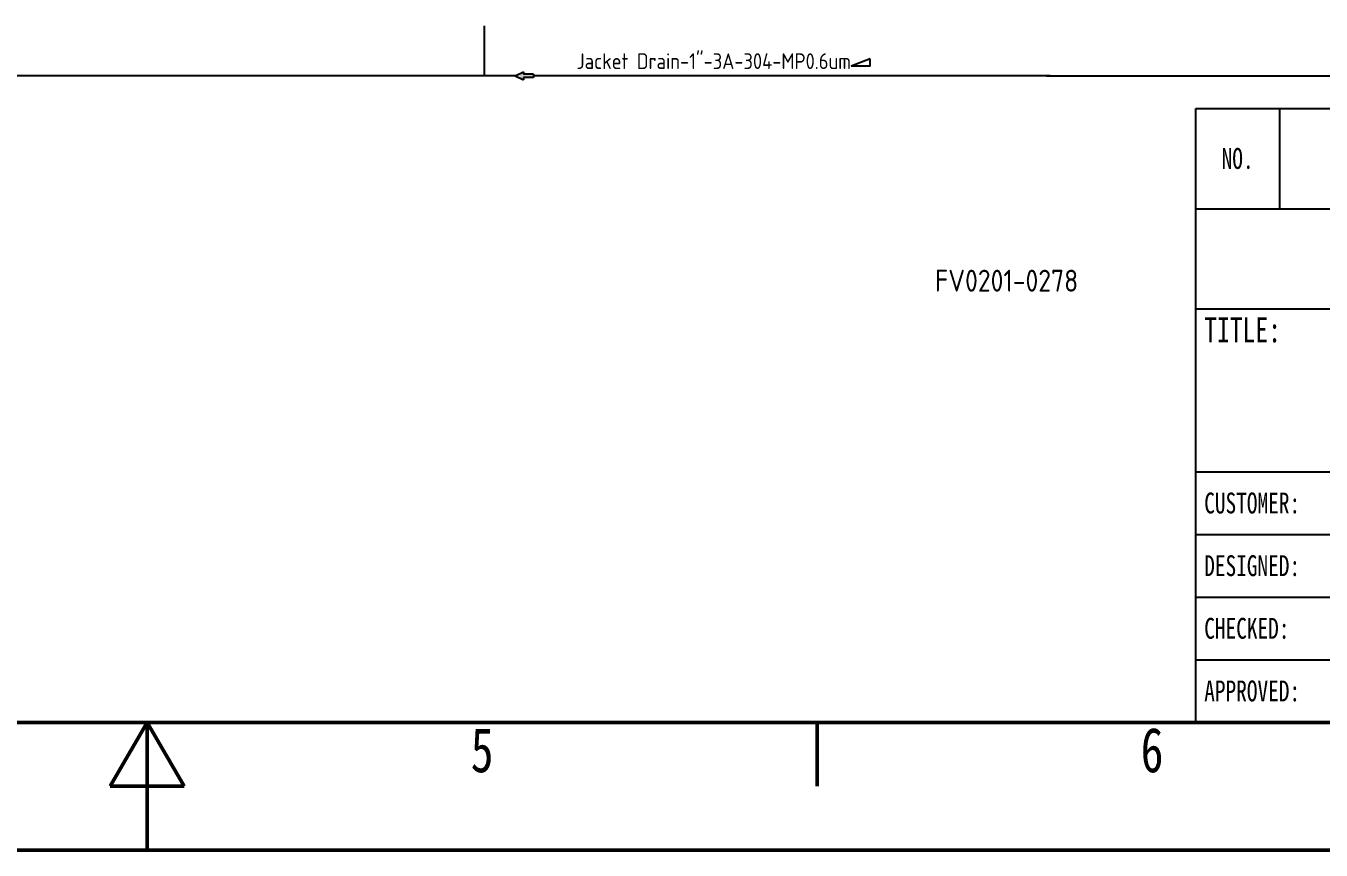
# Model space of a CAD drawing. Header units: millimetres. Extents: x -68339142 to 208, y -167 to 82456658.
# Drawn here: x -68334766 to -68332551, y 82446137 to 82447547 of the extents above; entities that cross this region are included whole.
import ezdxf
from ezdxf.enums import TextEntityAlignment as Align

# ---------------------------------------------------------------- set-up
doc = ezdxf.new("R2010")
doc.units = ezdxf.units.MM
doc.header["$MEASUREMENT"] = 0
for name, color, linetype, lineweight in [('AM_8', 1, 'Continuous', 15), ('Border (ISO)', 7, 'Continuous', 50), ('I6文字层', 7, 'Continuous', 9), ('I8符号标注层', 3, 'Continuous', 9), ('Title (ISO)', 7, 'Continuous', 25)]:
    doc.layers.add(name, color=color, linetype=linetype, lineweight=lineweight)
for name, color, linetype in [('排管', 10, 'Continuous'), ('文字', 1, 'Continuous'), ('機器', 7, 'Continuous')]:
    doc.layers.add(name, color=color, linetype=linetype)
doc.styles.add('I(2.5)', font='simfang.ttf', dxfattribs={"width": 0.75})
doc.styles.add('I(3.5)', font='simfang.ttf', dxfattribs={"width": 0.75})
doc.styles.get("Standard").update_dxf_attribs({"font": 'gbenor.shx', "bigfont": 'gbcbig.shx'})
doc.styles.add('Text Style264', font='simfang.ttf', dxfattribs={"width": 0.75})
doc.styles.add('Text Style267', font='simfang.ttf', dxfattribs={"width": 0.75})

# ---------------------------------------------------------------- blocks, each defined once
blk = doc.blocks.new('Borders A3')
at = {"layer": 'Border (ISO)'}
for p, q in [((10, 10), (410, 10)), ((210, 10), (207.11, 5)), ((210, 10), (210, 0)), ((210, 10), (212.89, 5)), ((262.5, 10), (262.5, 5)), ((212.89, 5), (207.11, 5)), ((420, 0), (0, 0))]:
    blk.add_line(p, q, dxfattribs=at)
at = {"layer": 'I8符号标注层', "char_height": 3.5, "attachment_point": 2, "style": 'I(3.5)'}
for s, insert in [('5', (236.25, 9.6)), ('6', (288.75, 9.6))]:
    blk.add_mtext(s, dxfattribs=dict(at, insert=insert))
blk = doc.blocks.new('Title Blocks GB_EN')
at = {"layer": 'Title (ISO)'}
for p, q in [((221.91, 72.8), (221.91, 84.8)), ((221.91, 84.8), (401.91, 84.8)), ((231.91, 84.8), (231.91, 72.8)), ((221.91, 72.8), (401.91, 72.8)), ((221.91, 11.3), (221.91, 72.8)), ((221.91, 60.8), (401.91, 60.8)), ((221.91, 41.3), (333.91, 41.3)), ((221.91, 33.8), (333.91, 33.8)), ((221.91, 26.3), (333.91, 26.3)), ((221.91, 18.8), (333.91, 18.8)), ((401.91, 11.3), (221.91, 11.3))]:
    blk.add_line(p, q, dxfattribs=at)
at = {"layer": 'I6文字层', "style": 'I(2.5)'}
for s, insert, char_height, attachment_point in [('\\f仿宋|b0|i0;NO.', (226.91, 78.8), 2.5, 5), ('\\f仿宋|b0|i0;\\H3.0000;TITLE:', (222.91, 59.8), 3, 1), ('\\f仿宋|b0|i0;CUSTOMER:', (222.91, 37.55), 2.5, 4), ('\\f仿宋|b0|i0;DESIGNED:', (222.91, 30.05), 2.5, 4), ('\\f仿宋|b0|i0;CHECKED:', (222.91, 22.55), 2.5, 4), ('\\f仿宋|b0|i0;APPROVED:', (222.91, 15.05), 2.5, 4)]:
    blk.add_mtext(s, dxfattribs=dict(at, insert=insert, char_height=char_height, attachment_point=attachment_point))
at = {"layer": 'I6文字层', "width": 0.75}
for tag, height, style, p in [('图纸号', 2, 'Text Style267', (346.91, 57.05)), ('图纸数目', 2, 'Text Style267', (363.91, 57.05)), ('图纸尺寸', 2, 'Text Style267', (388.91, 57.05)), ('描述', 5, 'Text Style264', (277.91, 49.3)), ('零件代号', 3.5, 'I(3.5)', (361.91, 45.3)), ('修订号', 2.5, 'I(2.5)', (395.16, 44.3))]:
    blk.add_attdef(tag, text='', height=height, dxfattribs=dict(at, style=style)).set_placement(p, align=Align.MIDDLE_CENTER)
at = {"layer": 'I6文字层', "style": 'I(2.5)', "width": 0.75}
for tag, p in [('客户名', (236.91, 37.55)), ('项目', (358.91, 37.55)), ('设计人', (236.91, 30.05)), ('设计日期', (274.41, 30.05)), ('质量\\P3;', (308.91, 30.05)), ('工程师', (236.91, 22.55)), ('校核日期', (274.41, 22.55)), ('初始视图比例', (308.91, 22.55)), ('批准人', (236.91, 15.05)), ('审核日期', (274.41, 15.05)), ('材料', (308.91, 15.05))]:
    blk.add_attdef(tag, text='', height=2.5, dxfattribs=at).set_placement(p, align=Align.MIDDLE_LEFT)
blk = doc.blocks.new('倾斜')
at = {"color": 7}
for p, q in [((9.4, 7.4), (-9.4, 0)), ((9.4, 0), (-9.4, 0)), ((9.4, 0), (9.4, 7.4))]:
    blk.add_line(p, q, dxfattribs=at)
blk = doc.blocks.new('KGJK')
at = {"layer": 'AM_8'}
blk.add_hatch(color=256, dxfattribs=at).paths.add_polyline_path([(5848.81, -1050.61), (5848.81, -1052.35), (5853.94, -1052.35), (5853.94, -1053.56), (5858.11, -1051.48), (5853.94, -1049.39), (5853.94, -1050.61)])
at = {"layer": '文字'}
for p, q in [((5848.81, -1050.61), (5848.81, -1052.35)), ((5848.81, -1050.61), (5853.94, -1050.61)), ((5848.81, -1052.35), (5853.94, -1052.35)), ((5858.11, -1051.48), (5853.94, -1049.39)), ((5853.94, -1049.39), (5853.94, -1050.61)), ((5858.11, -1051.48), (5853.94, -1053.56)), ((5853.94, -1052.35), (5853.94, -1053.56))]:
    blk.add_line(p, q, dxfattribs=at)

msp = doc.modelspace()

# ---------------------------------------------------------------- linework, layer by layer
at = {"layer": '排管'}
for p, q in [((-68333982.28545, 82447546.66519), (-68333982.28545, 82447461.26317)), ((-68333929.50055, 82447461.26317), (-68336852.07748, 82447461.26317)), ((-68333014.13109, 82447461.26317), (-68333898.04949, 82447461.26317)), ((-68333020.60883, 82447461.26317), (-68330886.49434, 82447461.26317))]:
    msp.add_line(p, q, dxfattribs=at)

# ---------------------------------------------------------------- block references
for name, p, xscale, yscale, zscale in [('Borders A3', (-68339142.31944, 82446137.04862), 21.8262244274396, 21.8262244274396, 21.8262244274396), ('倾斜', (-68333338.30711, 82447477.6775), 1.738775808000001, 1.738775808000001, 1.738775808000001), ('Title Blocks GB_EN', (-68335935.29254, 82446193.93819), 14.28625598886955, 14.28625598886955, 14.28625598886955)]:
    msp.add_blockref(name, p, dxfattribs=dict(xscale=xscale, yscale=yscale, zscale=zscale))
at = {"layer": '機器', "lineweight": 9, "xscale": -3.384651308526882, "yscale": 3.384651308526882, "zscale": 3.384651308526882}
msp.add_blockref('KGJK', (-68314101.85538, 82451020.1485), dxfattribs=at)

# ---------------------------------------------------------------- texts
at = {"color": 2, "insert": (-68333211.50009, 82447129.65183), "char_height": 37.5, "width": 738.3016329, "attachment_point": 1}
msp.add_mtext('FV0201-0278', dxfattribs=at)
at = {"layer": '排管', "color": 1, "linetype": 'ByBlock', "lineweight": -3, "insert": (-68333589.83243, 82447486.33643), "char_height": 26.99268, "attachment_point": 5}
msp.add_mtext('Jacket Drain-1"-3A-304-MP0.6um', dxfattribs=at)

doc.saveas('drawing.dxf')
